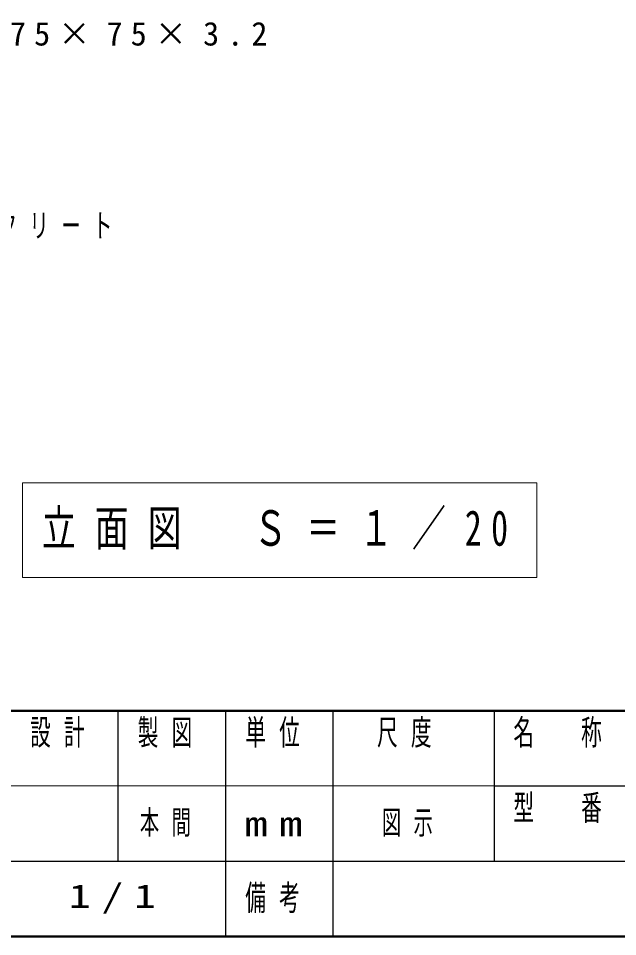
# Model space of a CAD drawing. Units: millimetres on the paper, scale 1:20. Extents: x -365 to 0, y 0 to 257.
# Drawn here: x -226.7 to -171, y 0 to 85.3 of the extents above; entities that cross this region are included whole.
import ezdxf

# ---------------------------------------------------------------- set-up
doc = ezdxf.new("R2010")
doc.units = ezdxf.units.MM
doc.layers.add('1_20', color=7, linetype='Continuous', lineweight=25)
doc.layers.add('NAKAMURA図枠', color=7, linetype='Continuous', lineweight=13)
doc.layers.add('99', color=7, linetype='Continuous')
doc.styles.add('ＭＳ ゴシック', font='')
doc.styles.get('ＭＳ ゴシック').set_extended_font_data('MS Gothic')

msp = doc.modelspace()

# ---------------------------------------------------------------- linework, layer by layer
at = {"layer": '1_20', "lineweight": 13}
for p, q in [((-226.346, 42.185), (-226.346, 33.385)), ((-178.546, 42.185), (-226.346, 42.185)), ((-178.546, 33.385), (-178.546, 42.185)), ((-226.346, 33.385), (-178.546, 33.385))]:
    msp.add_line(p, q, dxfattribs=at)
at = {"layer": 'NAKAMURA図枠', "lineweight": 50}
for p, q in [((-365, 21), (0, 21)), ((-365, 0), (0, 0))]:
    msp.add_line(p, q, dxfattribs=at)
at = {"layer": 'NAKAMURA図枠', "lineweight": 25}
for p, q in [((-217.5, 21), (-217.5, 7)), ((-207.5, 21), (-207.5, 0)), ((-197.5, 21), (-197.5, 7)), ((-182.5, 21), (-182.5, 7)), ((-182.5, 14), (-70, 14)), ((-237.5, 7), (0, 7)), ((-197.5, 7), (-197.5, 0))]:
    msp.add_line(p, q, dxfattribs=at)
at = {"layer": 'NAKAMURA図枠'}
msp.add_line((-237.5, 14), (-182.5, 14), dxfattribs=at)

# ---------------------------------------------------------------- texts
at = {"layer": '1_20', "style": 'ＭＳ ゴシック'}
for s, insert, char_height, attachment_point in [('\\T1.5;芯柱:□-75×75×3.2', (-245.51, 83.796), 2.199, 4), ('\\T1.64;\\W0.6;コンクリート', (-234.566, 66.033), 2.199, 4), ('\\T1.56;\\W0.7;立面図\u3000Ｓ＝１／20', (-202.446, 37.785), 3.299, 5)]:
    msp.add_mtext(s, dxfattribs=dict(at, insert=insert, char_height=char_height, attachment_point=attachment_point))
at = {"layer": '99', "char_height": 2.199, "attachment_point": 5, "style": 'ＭＳ ゴシック'}
for s, insert in [('\\T1.64;\\W0.6;本間', (-212.5, 10.5)), ('\\T1.64;\\W0.6;図示', (-190, 10.5)), ('\\T1.5;\\W1.35;1/1', (-217.5, 3.5))]:
    msp.add_mtext(s, dxfattribs=dict(at, insert=insert))
at = {"layer": 'NAKAMURA図枠', "char_height": 2.346, "style": 'ＭＳ ゴシック'}
for s, insert, attachment_point in [('\\T1.64;\\W0.6;設計', (-222.5, 20.167), 2), ('\\T1.64;\\W0.6;製図', (-212.5, 20.167), 2), ('\\T1.64;\\W0.6;単位', (-202.5, 20.167), 2), ('\\T1.64;\\W0.6;尺度', (-190.25, 20.167), 2), ('\\T1.64;\\W0.6;名\u3000称', (-176, 20.167), 2), ('\\T1.64;\\W0.6;型\u3000番', (-176, 13.167), 2), ('\\T1.5;\\W1.35;mm', (-202.5, 10.5), 5), ('\\T1.64;\\W0.6;備考', (-202.5, 3.5), 5)]:
    msp.add_mtext(s, dxfattribs=dict(at, insert=insert, attachment_point=attachment_point))

doc.saveas('drawing.dxf')
